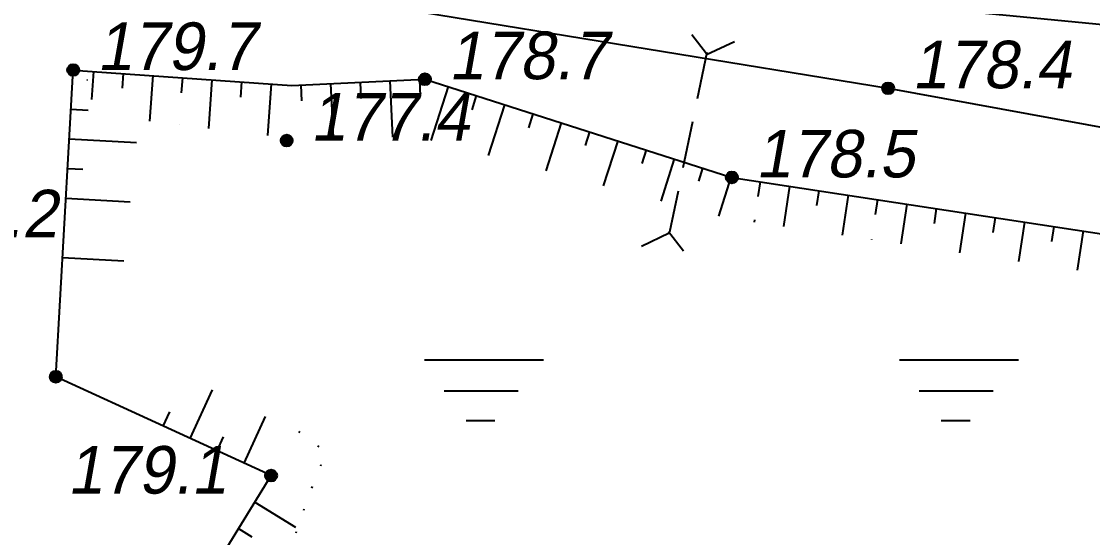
# Model space of a CAD drawing. Header units: millimetres. Extents: x 0 to 6474735, y 0 to 11273163.
# Drawn here: x 3233799.6 to 3233871.8, y 5634927.4 to 5634962.1 of the extents above; entities that cross this region are included whole.
import ezdxf
from ezdxf.enums import TextEntityAlignment as Align

# ---------------------------------------------------------------- set-up
doc = ezdxf.new("R2010")
doc.units = ezdxf.units.MM
doc.linetypes.add('ADOT1', pattern=[1.6, 0.1, -1.5])
doc.linetypes.add('HIDDEN2', pattern=[4.7625, 3.175, -1.5875])
for name, color, linetype in [('БОЛОТА', 7, 'Continuous'), ('ВЫСОТЫ', 7, 'Continuous'), ('ГИДРОТЕХ', 7, 'Continuous'), ('ЖЕЛЕЗНЫЕ_ДОРОГИ', 7, 'Continuous'), ('К_РЕЛЬЕФ', 7, 'Continuous'), ('ПИКЕТЫ', 7, 'Continuous'), ('РЕЛЬЕФ', 7, 'Continuous'), ('ТОКА_СТ', 1, 'Continuous')]:
    doc.layers.add(name, color=color, linetype=linetype)
doc.styles.add('universw', font='universw.shx', dxfattribs={"oblique": 10})

# ---------------------------------------------------------------- blocks, each defined once
blk = doc.blocks.new('piket')
at = {"layer": 'ПИКЕТЫ', "linetype": 'Continuous'}
h = blk.add_hatch(color=7, dxfattribs=at)
edge = h.paths.add_edge_path()
edge.add_arc((0, 0), 0.3, 0, 360)
at = {"layer": 'ПИКЕТЫ', "color": 7, "linetype": 'Continuous'}
blk.add_circle((0, 0), 0.3, dxfattribs=at)
at = {"layer": 'ВЫСОТЫ', "style": 'universw', "oblique": 6}
blk.add_attdef('H', (1.879, -0.227), '', height=2, dxfattribs=at)
at = {"layer": 'ТОКА_СТ', "style": 'universw', "oblique": 6, "flags": 1}
blk.add_attdef('POINT', text='', height=2, dxfattribs=at).set_placement((0, -2.787), align=Align.CENTER)
blk = doc.blocks.new('468')
at = {"color": 0, "linetype": 'Continuous'}
for p, q in [((-1.904713, 2.041027), (2.099072, 2.041027)), ((1.243894, 0.996781), (-1.243894, 0.996781)), ((-0.505332, 0), (0.46646, 0))]:
    blk.add_line(p, q, dxfattribs=at)

msp = doc.modelspace()

# ---------------------------------------------------------------- linework, layer by layer
at = {"layer": 'БОЛОТА', "color": 141, "linetype": 'Continuous', "elevation": 180.2}
msp.add_lwpolyline([(3233812.408, 5634970.552), (3233818.12, 5634970.43), (3233829.94, 5634969.71), (3233849.011, 5634964.234), (3233882.706, 5634960.947)], dxfattribs=at)
at = {"layer": 'БОЛОТА', "color": 7, "linetype": 'Continuous', "elevation": 180.2}
msp.add_lwpolyline([(3233800.384, 5634965.708), (3233817.02, 5634963.43), (3233825.55, 5634962.95), (3233858.02, 5634957.65), (3233882.706, 5634953.138)], dxfattribs=at)
at = {"layer": 'ГИДРОТЕХ', "color": 7, "linetype": 'Continuous'}
for p, q in [((3233845.788, 5634959.958), (3233844.796, 5634961.255)), ((3233845.788, 5634959.92), (3233847.657, 5634960.797)), ((3233841.4, 5634947.033), (3233843.269, 5634947.91)), ((3233844.223, 5634946.689), (3233843.231, 5634947.986))]:
    msp.add_line(p, q, dxfattribs=at)
at = {"layer": 'ГИДРОТЕХ', "color": 7, "linetype": 'HIDDEN2'}
msp.add_line((3233845.803, 5634960.056), (3233843.29, 5634947.972), dxfattribs=at)
at = {"layer": 'ЖЕЛЕЗНЫЕ_ДОРОГИ', "color": 7, "linetype": 'Continuous', "elevation": 180.2}
msp.add_lwpolyline([(3233812.408, 5634970.552), (3233818.12, 5634970.43), (3233829.94, 5634969.71), (3233849.011, 5634964.234), (3233882.706, 5634960.947)], dxfattribs=at)
at = {"layer": 'ЖЕЛЕЗНЫЕ_ДОРОГИ', "color": 141, "linetype": 'Continuous', "elevation": 180.2}
msp.add_lwpolyline([(3233800.384, 5634965.708), (3233817.02, 5634963.43), (3233825.55, 5634962.95), (3233858.02, 5634957.65), (3233882.706, 5634953.138)], dxfattribs=at)
at = {"layer": 'К_РЕЛЬЕФ', "color": 30, "linetype": 'ADOT1', "flags": 128}
msp.add_lwpolyline([(3233804.06, 5634916.09), (3233812.19, 5634920.13), (3233816.63, 5634923.33), (3233818.908, 5634930.012), (3233820.165, 5634933.153), (3233818.036, 5634934.758)], dxfattribs=at)
at = {"layer": 'К_РЕЛЬЕФ', "color": 7, "linetype": 'ADOT1', "flags": 128}
msp.add_lwpolyline([(3233804.06, 5634916.09), (3233812.19, 5634920.13), (3233816.63, 5634923.33), (3233818.908, 5634930.012), (3233820.165, 5634933.153), (3233818.036, 5634934.758)], dxfattribs=at)
at = {"layer": 'К_РЕЛЬЕФ', "color": 7, "linetype": 'Continuous', "flags": 128}
msp.add_lwpolyline([(3233801.23, 5634915.64), (3233804.49, 5634919.81), (3233810.47, 5634921.83), (3233816.45, 5634931.58)], dxfattribs=at)
msp.add_lwpolyline([(3233801.23, 5634915.64), (3233804.49, 5634919.81), (3233810.47, 5634921.83), (3233816.45, 5634931.58)], dxfattribs=at)
at = {"layer": 'РЕЛЬЕФ', "color": 7, "linetype": 'Continuous'}
for p, q in [((3233804.084, 5634958.194), (3233804.033, 5634958.197)), ((3233804.486, 5634958.784), (3233804.352, 5634956.888)), ((3233804.486, 5634958.784), (3233804.352, 5634956.888)), ((3233806.481, 5634958.643), (3233806.411, 5634957.651)), ((3233806.481, 5634958.643), (3233806.411, 5634957.651)), ((3233808.477, 5634958.502), (3233808.26, 5634955.433)), ((3233808.477, 5634958.502), (3233808.26, 5634955.433)), ((3233810.472, 5634958.361), (3233810.401, 5634957.351)), ((3233810.472, 5634958.361), (3233810.401, 5634957.351)), ((3233812.467, 5634958.22), (3233812.237, 5634954.953)), ((3233812.467, 5634958.22), (3233812.237, 5634954.953)), ((3233826.446, 5634958.243), (3233826.499, 5634957.11)), ((3233826.446, 5634958.243), (3233826.499, 5634957.11)), ((3233814.463, 5634958.079), (3233814.39, 5634957.051)), ((3233814.463, 5634958.079), (3233814.39, 5634957.051)), ((3233816.458, 5634957.938), (3233816.213, 5634954.473)), ((3233816.458, 5634957.938), (3233816.213, 5634954.473)), ((3233818.454, 5634957.868), (3233818.504, 5634956.804)), ((3233818.454, 5634957.868), (3233818.504, 5634956.804)), ((3233820.452, 5634957.962), (3233820.622, 5634954.337)), ((3233820.452, 5634957.962), (3233820.622, 5634954.337)), ((3233822.45, 5634958.056), (3233822.502, 5634956.957)), ((3233822.45, 5634958.056), (3233822.502, 5634956.957)), ((3233824.448, 5634958.149), (3233824.626, 5634954.367)), ((3233824.448, 5634958.149), (3233824.626, 5634954.367)), ((3233828.368, 5634957.762), (3233827.209, 5634954.134)), ((3233828.368, 5634957.762), (3233827.209, 5634954.134)), ((3233830.274, 5634957.153), (3233829.967, 5634956.192)), ((3233830.274, 5634957.153), (3233829.967, 5634956.192)), ((3233802.971, 5634956.253), (3233804.136, 5634956.187)), ((3233802.971, 5634956.253), (3233804.136, 5634956.187)), ((3233832.179, 5634956.544), (3233831.083, 5634953.115)), ((3233832.179, 5634956.544), (3233831.083, 5634953.115)), ((3233834.084, 5634955.935), (3233833.783, 5634954.992)), ((3233834.084, 5634955.935), (3233833.783, 5634954.992)), ((3233835.99, 5634955.326), (3233834.957, 5634952.095)), ((3233835.99, 5634955.326), (3233834.957, 5634952.095)), ((3233810.247, 5634955.179), (3233810.248, 5634955.193)), ((3233810.247, 5634955.179), (3233810.248, 5634955.193)), ((3233837.895, 5634954.717), (3233837.599, 5634953.792)), ((3233837.895, 5634954.717), (3233837.599, 5634953.792)), ((3233802.858, 5634954.256), (3233807.393, 5634953.999)), ((3233802.858, 5634954.256), (3233807.393, 5634953.999)), ((3233839.8, 5634954.108), (3233838.831, 5634951.076)), ((3233839.8, 5634954.108), (3233838.831, 5634951.076)), ((3233841.706, 5634953.499), (3233841.416, 5634952.592)), ((3233841.706, 5634953.499), (3233841.416, 5634952.592)), ((3233843.611, 5634952.89), (3233842.705, 5634950.057)), ((3233843.611, 5634952.89), (3233842.705, 5634950.057)), ((3233802.745, 5634952.259), (3233803.759, 5634952.202)), ((3233802.745, 5634952.259), (3233803.759, 5634952.202)), ((3233845.516, 5634952.281), (3233845.232, 5634951.392)), ((3233845.516, 5634952.281), (3233845.232, 5634951.392)), ((3233847.421, 5634951.672), (3233846.579, 5634949.037)), ((3233847.421, 5634951.672), (3233846.579, 5634949.037)), ((3233849.396, 5634951.36), (3233849.245, 5634950.37)), ((3233849.396, 5634951.36), (3233849.245, 5634950.37)), ((3233851.374, 5634951.058), (3233850.961, 5634948.351)), ((3233851.374, 5634951.058), (3233850.961, 5634948.351)), ((3233802.632, 5634950.262), (3233806.961, 5634950.017)), ((3233802.632, 5634950.262), (3233806.961, 5634950.017)), ((3233853.351, 5634950.757), (3233853.2, 5634949.762)), ((3233853.351, 5634950.757), (3233853.2, 5634949.762)), ((3233855.329, 5634950.456), (3233854.918, 5634947.76)), ((3233855.329, 5634950.456), (3233854.918, 5634947.76)), ((3233857.306, 5634950.154), (3233857.154, 5634949.155)), ((3233857.306, 5634950.154), (3233857.154, 5634949.155)), ((3233859.283, 5634949.853), (3233858.874, 5634947.169)), ((3233859.283, 5634949.853), (3233858.874, 5634947.169)), ((3233861.261, 5634949.552), (3233861.108, 5634948.547)), ((3233861.261, 5634949.552), (3233861.108, 5634948.547)), ((3233863.238, 5634949.25), (3233862.831, 5634946.578)), ((3233863.238, 5634949.25), (3233862.831, 5634946.578)), ((3233865.216, 5634948.949), (3233865.062, 5634947.939)), ((3233865.216, 5634948.949), (3233865.062, 5634947.939)), ((3233849.004, 5634948.788), (3233848.983, 5634948.646)), ((3233867.193, 5634948.648), (3233866.788, 5634945.988)), ((3233867.193, 5634948.648), (3233866.788, 5634945.988)), ((3233869.171, 5634948.347), (3233869.016, 5634947.332)), ((3233869.171, 5634948.347), (3233869.016, 5634947.332)), ((3233856.899, 5634947.486), (3233856.896, 5634947.465)), ((3233856.899, 5634947.486), (3233856.896, 5634947.465)), ((3233871.148, 5634948.045), (3233870.744, 5634945.397)), ((3233871.148, 5634948.045), (3233870.744, 5634945.397)), ((3233802.405, 5634946.268), (3233806.529, 5634946.034)), ((3233802.405, 5634946.268), (3233806.529, 5634946.034)), ((3233810.996, 5634934.082), (3233812.495, 5634937.351)), ((3233810.996, 5634934.082), (3233812.495, 5634937.351)), ((3233809.177, 5634934.915), (3233809.62, 5634935.881)), ((3233809.177, 5634934.915), (3233809.62, 5634935.881)), ((3233814.632, 5634932.414), (3233816.069, 5634935.548)), ((3233814.632, 5634932.414), (3233816.069, 5634935.548)), ((3233812.814, 5634933.248), (3233813.246, 5634934.19)), ((3233812.814, 5634933.248), (3233813.246, 5634934.19)), ((3233815.355, 5634929.794), (3233818.089, 5634928.118)), ((3233815.355, 5634929.794), (3233818.089, 5634928.118)), ((3233814.26, 5634928.009), (3233815.159, 5634927.457)), ((3233814.26, 5634928.009), (3233815.159, 5634927.457))]:
    msp.add_line(p, q, dxfattribs=at)
at = {"layer": 'РЕЛЬЕФ', "color": 7, "linetype": 'Continuous', "flags": 128}
msp.add_lwpolyline([(3233816.45, 5634931.58), (3233801.95, 5634938.23), (3233803.12, 5634958.88), (3233817.85, 5634957.84), (3233826.81, 5634958.26), (3233847.49, 5634951.65), (3233882.706, 5634946.284)], dxfattribs=at)
msp.add_lwpolyline([(3233816.45, 5634931.58), (3233801.95, 5634938.23), (3233803.12, 5634958.88), (3233817.85, 5634957.84), (3233826.81, 5634958.26), (3233847.49, 5634951.65), (3233882.706, 5634946.284)], dxfattribs=at)

# ---------------------------------------------------------------- block references
at = {"layer": 'БОЛОТА', "color": 3, "linetype": 'Continuous', "xscale": 2, "yscale": 2, "zscale": 2}
for p in [(3233830.6, 5634935.279), (3233862.6, 5634935.279)]:
    msp.add_blockref('468', p, dxfattribs=at)
at = {"layer": 'ПИКЕТЫ', "color": 4}
ref = msp.add_blockref('piket', (3233803.12, 5634958.88, 179.68), dxfattribs=dict(at, xscale=1.333333333333333, yscale=1.333333333333333, zscale=1.333333333333333))
ref.add_attrib('H', '179.7', (3233804.72, 5634958.88, 179.68), dxfattribs={"layer": 'ВЫСОТЫ', "height": 3.2, "style": 'universw', "oblique": 10})
ref = msp.add_blockref('piket', (3233803.12, 5634958.88, 179.68), dxfattribs=dict(at, xscale=1.333333333333333, yscale=1.333333333333333, zscale=1.333333333333333))
ref.add_attrib('H', '179.7', (3233804.72, 5634958.88, 179.68), dxfattribs={"layer": 'ВЫСОТЫ', "height": 3.2, "style": 'universw', "oblique": 10})
ref = msp.add_blockref('piket', (3233803.12, 5634958.88, 179.68), dxfattribs=dict(at, xscale=1.333333333333333, yscale=1.333333333333333, zscale=1.333333333333333))
ref.add_attrib('H', '179.7', (3233804.72, 5634958.88, 179.68), dxfattribs={"layer": 'ВЫСОТЫ', "height": 3.2, "style": 'universw', "oblique": 10})
ref = msp.add_blockref('piket', (3233803.12, 5634958.88, 179.68), dxfattribs=dict(at, xscale=1.333333333333333, yscale=1.333333333333333, zscale=1.333333333333333))
ref.add_attrib('H', '179.7', (3233804.72, 5634958.88, 179.68), dxfattribs={"layer": 'ВЫСОТЫ', "height": 3.2, "style": 'universw', "oblique": 10})
ref = msp.add_blockref('piket', (3233803.12, 5634958.88, 179.68), dxfattribs=dict(at, xscale=1.333333333333333, yscale=1.333333333333333, zscale=1.333333333333333))
ref.add_attrib('H', '179.7', (3233804.72, 5634958.88, 179.68), dxfattribs={"layer": 'ВЫСОТЫ', "height": 3.2, "style": 'universw', "oblique": 10})
ref = msp.add_blockref('piket', (3233803.12, 5634958.88, 179.68), dxfattribs=dict(at, xscale=1.333333333333333, yscale=1.333333333333333, zscale=1.333333333333333))
ref.add_attrib('H', '179.7', (3233804.72, 5634958.88, 179.68), dxfattribs={"layer": 'ВЫСОТЫ', "height": 3.2, "style": 'universw', "oblique": 10})
ref = msp.add_blockref('piket', (3233826.81, 5634958.26, 178.66), dxfattribs=dict(at, xscale=1.333333333333333, yscale=1.333333333333333, zscale=1.333333333333333))
ref.add_attrib('H', '178.7', (3233828.41, 5634958.26, 178.66), dxfattribs={"layer": 'ВЫСОТЫ', "height": 3.2, "style": 'universw', "oblique": 10})
ref = msp.add_blockref('piket', (3233826.81, 5634958.26, 178.66), dxfattribs=dict(at, xscale=1.333333333333333, yscale=1.333333333333333, zscale=1.333333333333333))
ref.add_attrib('H', '178.7', (3233828.41, 5634958.26, 178.66), dxfattribs={"layer": 'ВЫСОТЫ', "height": 3.2, "style": 'universw', "oblique": 10})
ref = msp.add_blockref('piket', (3233826.81, 5634958.26, 178.66), dxfattribs=dict(at, xscale=1.333333333333333, yscale=1.333333333333333, zscale=1.333333333333333))
ref.add_attrib('H', '178.7', (3233828.41, 5634958.26, 178.66), dxfattribs={"layer": 'ВЫСОТЫ', "height": 3.2, "style": 'universw', "oblique": 10})
ref = msp.add_blockref('piket', (3233826.81, 5634958.26, 178.66), dxfattribs=dict(at, xscale=1.333333333333333, yscale=1.333333333333333, zscale=1.333333333333333))
ref.add_attrib('H', '178.7', (3233828.41, 5634958.26, 178.66), dxfattribs={"layer": 'ВЫСОТЫ', "height": 3.2, "style": 'universw', "oblique": 10})
ref = msp.add_blockref('piket', (3233826.81, 5634958.26, 178.66), dxfattribs=dict(at, xscale=1.333333333333333, yscale=1.333333333333333, zscale=1.333333333333333))
ref.add_attrib('H', '178.7', (3233828.41, 5634958.26, 178.66), dxfattribs={"layer": 'ВЫСОТЫ', "height": 3.2, "style": 'universw', "oblique": 10})
ref = msp.add_blockref('piket', (3233826.81, 5634958.26, 178.66), dxfattribs=dict(at, xscale=1.333333333333333, yscale=1.333333333333333, zscale=1.333333333333333))
ref.add_attrib('H', '178.7', (3233828.41, 5634958.26, 178.66), dxfattribs={"layer": 'ВЫСОТЫ', "height": 3.2, "style": 'universw', "oblique": 10})
ref = msp.add_blockref('piket', (3233858.02, 5634957.65, 178.4), dxfattribs=dict(at, xscale=1.333333333333333, yscale=1.333333333333333, zscale=1.333333333333333))
ref.add_attrib('H', '178.4', (3233859.62, 5634957.65, 178.4), dxfattribs={"layer": 'ВЫСОТЫ', "height": 3.2, "style": 'universw', "oblique": 10})
ref = msp.add_blockref('piket', (3233858.02, 5634957.65, 178.4), dxfattribs=dict(at, xscale=1.333333333333333, yscale=1.333333333333333, zscale=1.333333333333333))
ref.add_attrib('H', '178.4', (3233859.62, 5634957.65, 178.4), dxfattribs={"layer": 'ВЫСОТЫ', "height": 3.2, "style": 'universw', "oblique": 10})
ref = msp.add_blockref('piket', (3233858.02, 5634957.65, 178.4), dxfattribs=dict(at, xscale=1.333333333333333, yscale=1.333333333333333, zscale=1.333333333333333))
ref.add_attrib('H', '178.4', (3233859.62, 5634957.65, 178.4), dxfattribs={"layer": 'ВЫСОТЫ', "height": 3.2, "style": 'universw', "oblique": 10})
ref = msp.add_blockref('piket', (3233858.02, 5634957.65, 178.4), dxfattribs=dict(at, xscale=1.333333333333333, yscale=1.333333333333333, zscale=1.333333333333333))
ref.add_attrib('H', '178.4', (3233859.62, 5634957.65, 178.4), dxfattribs={"layer": 'ВЫСОТЫ', "height": 3.2, "style": 'universw', "oblique": 10})
ref = msp.add_blockref('piket', (3233858.02, 5634957.65, 178.4), dxfattribs=dict(at, xscale=1.333333333333333, yscale=1.333333333333333, zscale=1.333333333333333))
ref.add_attrib('H', '178.4', (3233859.62, 5634957.65, 178.4), dxfattribs={"layer": 'ВЫСОТЫ', "height": 3.2, "style": 'universw', "oblique": 10})
ref = msp.add_blockref('piket', (3233858.02, 5634957.65, 178.4), dxfattribs=dict(at, xscale=1.333333333333333, yscale=1.333333333333333, zscale=1.333333333333333))
ref.add_attrib('H', '178.4', (3233859.62, 5634957.65, 178.4), dxfattribs={"layer": 'ВЫСОТЫ', "height": 3.2, "style": 'universw', "oblique": 10})
ref = msp.add_blockref('piket', (3233817.5, 5634954.13, 177.37), dxfattribs=dict(at, xscale=1.333333333333333, yscale=1.333333333333333, zscale=1.333333333333333))
ref.add_attrib('H', '177.4', (3233819.1, 5634954.13, 177.37), dxfattribs={"layer": 'ВЫСОТЫ', "height": 3.2, "style": 'universw', "oblique": 10})
ref = msp.add_blockref('piket', (3233817.5, 5634954.13, 177.37), dxfattribs=dict(at, xscale=1.333333333333333, yscale=1.333333333333333, zscale=1.333333333333333))
ref.add_attrib('H', '177.4', (3233819.1, 5634954.13, 177.37), dxfattribs={"layer": 'ВЫСОТЫ', "height": 3.2, "style": 'universw', "oblique": 10})
ref = msp.add_blockref('piket', (3233817.5, 5634954.13, 177.37), dxfattribs=dict(at, xscale=1.333333333333333, yscale=1.333333333333333, zscale=1.333333333333333))
ref.add_attrib('H', '177.4', (3233819.1, 5634954.13, 177.37), dxfattribs={"layer": 'ВЫСОТЫ', "height": 3.2, "style": 'universw', "oblique": 10})
ref = msp.add_blockref('piket', (3233817.5, 5634954.13, 177.37), dxfattribs=dict(at, xscale=1.333333333333333, yscale=1.333333333333333, zscale=1.333333333333333))
ref.add_attrib('H', '177.4', (3233819.1, 5634954.13, 177.37), dxfattribs={"layer": 'ВЫСОТЫ', "height": 3.2, "style": 'universw', "oblique": 10})
ref = msp.add_blockref('piket', (3233817.5, 5634954.13, 177.37), dxfattribs=dict(at, xscale=1.333333333333333, yscale=1.333333333333333, zscale=1.333333333333333))
ref.add_attrib('H', '177.4', (3233819.1, 5634954.13, 177.37), dxfattribs={"layer": 'ВЫСОТЫ', "height": 3.2, "style": 'universw', "oblique": 10})
ref = msp.add_blockref('piket', (3233817.5, 5634954.13, 177.37), dxfattribs=dict(at, xscale=1.333333333333333, yscale=1.333333333333333, zscale=1.333333333333333))
ref.add_attrib('H', '177.4', (3233819.1, 5634954.13, 177.37), dxfattribs={"layer": 'ВЫСОТЫ', "height": 3.2, "style": 'universw', "oblique": 10})
ref = msp.add_blockref('piket', (3233847.49, 5634951.65, 178.5), dxfattribs=dict(at, xscale=1.333333333333333, yscale=1.333333333333333, zscale=1.333333333333333))
ref.add_attrib('H', '178.5', (3233849.09, 5634951.65, 178.5), dxfattribs={"layer": 'ВЫСОТЫ', "height": 3.2, "style": 'universw', "oblique": 10})
ref = msp.add_blockref('piket', (3233847.49, 5634951.65, 178.5), dxfattribs=dict(at, xscale=1.333333333333333, yscale=1.333333333333333, zscale=1.333333333333333))
ref.add_attrib('H', '178.5', (3233849.09, 5634951.65, 178.5), dxfattribs={"layer": 'ВЫСОТЫ', "height": 3.2, "style": 'universw', "oblique": 10})
ref = msp.add_blockref('piket', (3233847.49, 5634951.65, 178.5), dxfattribs=dict(at, xscale=1.333333333333333, yscale=1.333333333333333, zscale=1.333333333333333))
ref.add_attrib('H', '178.5', (3233849.09, 5634951.65, 178.5), dxfattribs={"layer": 'ВЫСОТЫ', "height": 3.2, "style": 'universw', "oblique": 10})
ref = msp.add_blockref('piket', (3233847.49, 5634951.65, 178.5), dxfattribs=dict(at, xscale=1.333333333333333, yscale=1.333333333333333, zscale=1.333333333333333))
ref.add_attrib('H', '178.5', (3233849.09, 5634951.65, 178.5), dxfattribs={"layer": 'ВЫСОТЫ', "height": 3.2, "style": 'universw', "oblique": 10})
ref = msp.add_blockref('piket', (3233847.49, 5634951.65, 178.5), dxfattribs=dict(at, xscale=1.333333333333333, yscale=1.333333333333333, zscale=1.333333333333333))
ref.add_attrib('H', '178.5', (3233849.09, 5634951.65, 178.5), dxfattribs={"layer": 'ВЫСОТЫ', "height": 3.2, "style": 'universw', "oblique": 10})
ref = msp.add_blockref('piket', (3233847.49, 5634951.65, 178.5), dxfattribs=dict(at, xscale=1.333333333333333, yscale=1.333333333333333, zscale=1.333333333333333))
ref.add_attrib('H', '178.5', (3233849.09, 5634951.65, 178.5), dxfattribs={"layer": 'ВЫСОТЫ', "height": 3.2, "style": 'universw', "oblique": 10})
ref = msp.add_blockref('piket', (3233793.12, 5634945.87, 180.22), dxfattribs=dict(at, xscale=1.333333333333333, yscale=1.333333333333333, zscale=1.333333333333333))
ref.add_attrib('H', '180.2', (3233791.345, 5634947.618, 180.22), dxfattribs={"layer": 'ВЫСОТЫ', "height": 3.2, "style": 'universw', "oblique": 10})
at = {"layer": 'ПИКЕТЫ', "color": 4, "xscale": 1.333333333333333, "yscale": 1.333333333333333, "zscale": 1.333333333333333}
msp.add_blockref('piket', (3233801.95, 5634938.23, 179.45), dxfattribs=at)
at = {"layer": 'ПИКЕТЫ', "color": 4}
ref = msp.add_blockref('piket', (3233816.45, 5634931.58, 179.11), dxfattribs=dict(at, xscale=1.333333333333333, yscale=1.333333333333333, zscale=1.333333333333333))
ref.add_attrib('H', '179.1', (3233802.734, 5634930.367, 179.11), dxfattribs={"layer": 'ВЫСОТЫ', "height": 3.2, "style": 'universw', "oblique": 10})

doc.saveas('drawing.dxf')
